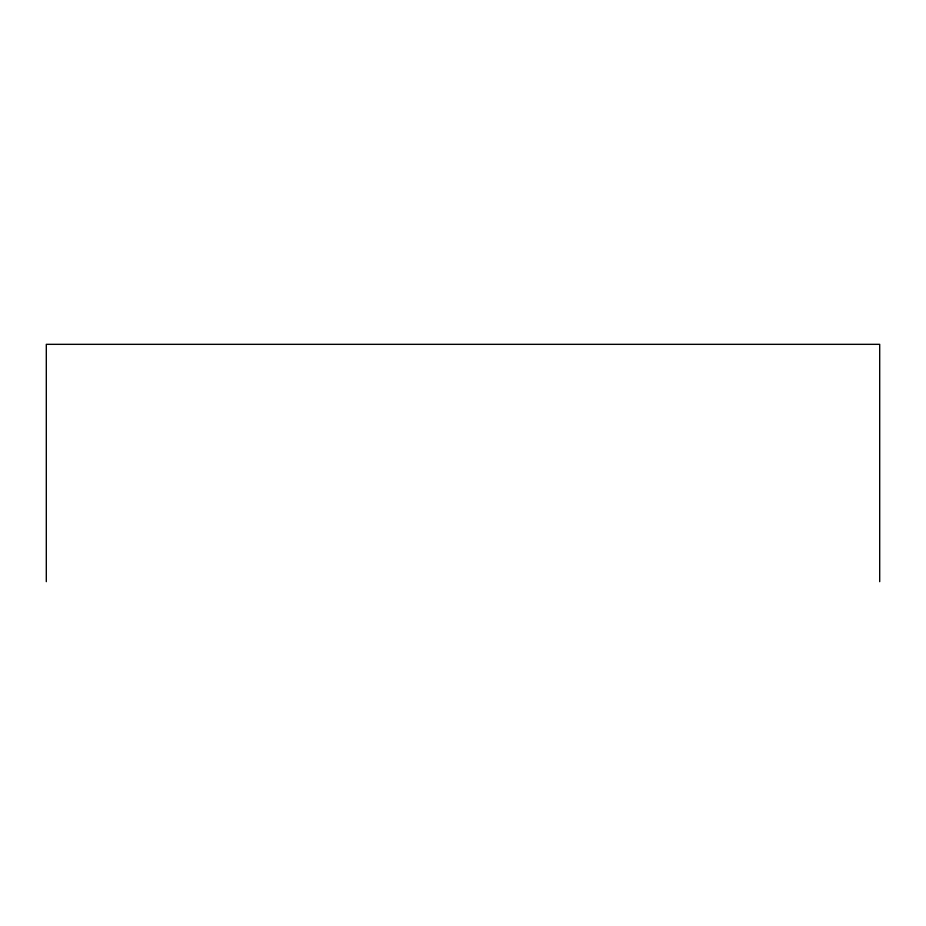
<?xml version="1.0" encoding="UTF-8"?>
<svg xmlns="http://www.w3.org/2000/svg" width="926" height="926" viewBox="0 0 926 926"><rect width="100%" height="100%" fill="white"/><g stroke="black" fill="none" stroke-linecap="round" stroke-linejoin="round"><path stroke-width="1.39" d="M879.7 581.667L879.7 344.333L46.3 344.333L46.3 581.667"/></g></svg>
